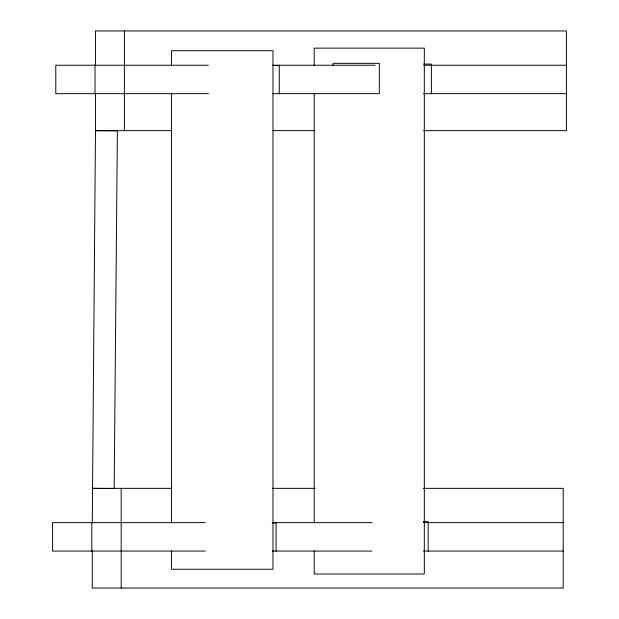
<?xml version="1.0" encoding="UTF-8"?>
<svg xmlns="http://www.w3.org/2000/svg" width="619" height="619" viewBox="0 0 619 619"><rect width="100%" height="100%" fill="white"/><g stroke="black" fill="none" stroke-linecap="round" stroke-linejoin="round"><path stroke-width="0.93" d="M423.706 64.067L431.381 64.067L431.381 93.662M208.355 65.243L55.787 65.243L55.787 93.662L208.355 93.662M272.631 65.243L375.207 65.243M423.767 65.243L566.424 65.243M272.631 65.428L279.293 65.428M272.631 93.662L379.323 93.662L379.323 63.331L333.092 63.331L333.092 65.227M423.473 93.662L566.424 93.662M171.703 130.648L95.481 130.648L92.27 522.862M273.033 130.648L314.537 130.648M423.589 130.648L566.424 130.648L566.424 30.95L95.481 30.95L95.481 65.459M171.386 488.352L92.27 488.352L114.167 488.553L117.378 130.841L95.481 130.648L95.481 93.26M272.716 488.352L315.179 488.352M423.272 488.352L563.213 488.352L563.213 588.05L92.27 588.05L92.27 550.662M423.373 521.469L428.17 521.469L428.17 551.065M205.16 522.645L52.576 522.645L52.576 551.065L205.26 551.065M272.275 522.645L372.12 522.645M423.411 522.645L563.213 522.645M272.275 522.831L276.082 522.831M272.275 551.065L371.895 551.065M423.411 551.065L563.213 551.065M314.197 65.544L314.197 48.143L424.317 48.143L424.317 574.014L314.197 574.014L314.197 550.817M314.197 93.577L314.197 522.784M279.293 65.243L279.293 93.662M276.082 522.645L276.082 551.065M171.54 65.212L171.54 50.727L272.994 50.727L272.994 569.263L171.54 569.263L171.54 550.918M171.54 93.214L171.54 522.916M124.411 30.95L124.411 130.648M121.2 488.352L121.2 588.05M95.017 65.243L95.017 93.662M91.805 522.645L91.805 551.065"/></g></svg>
